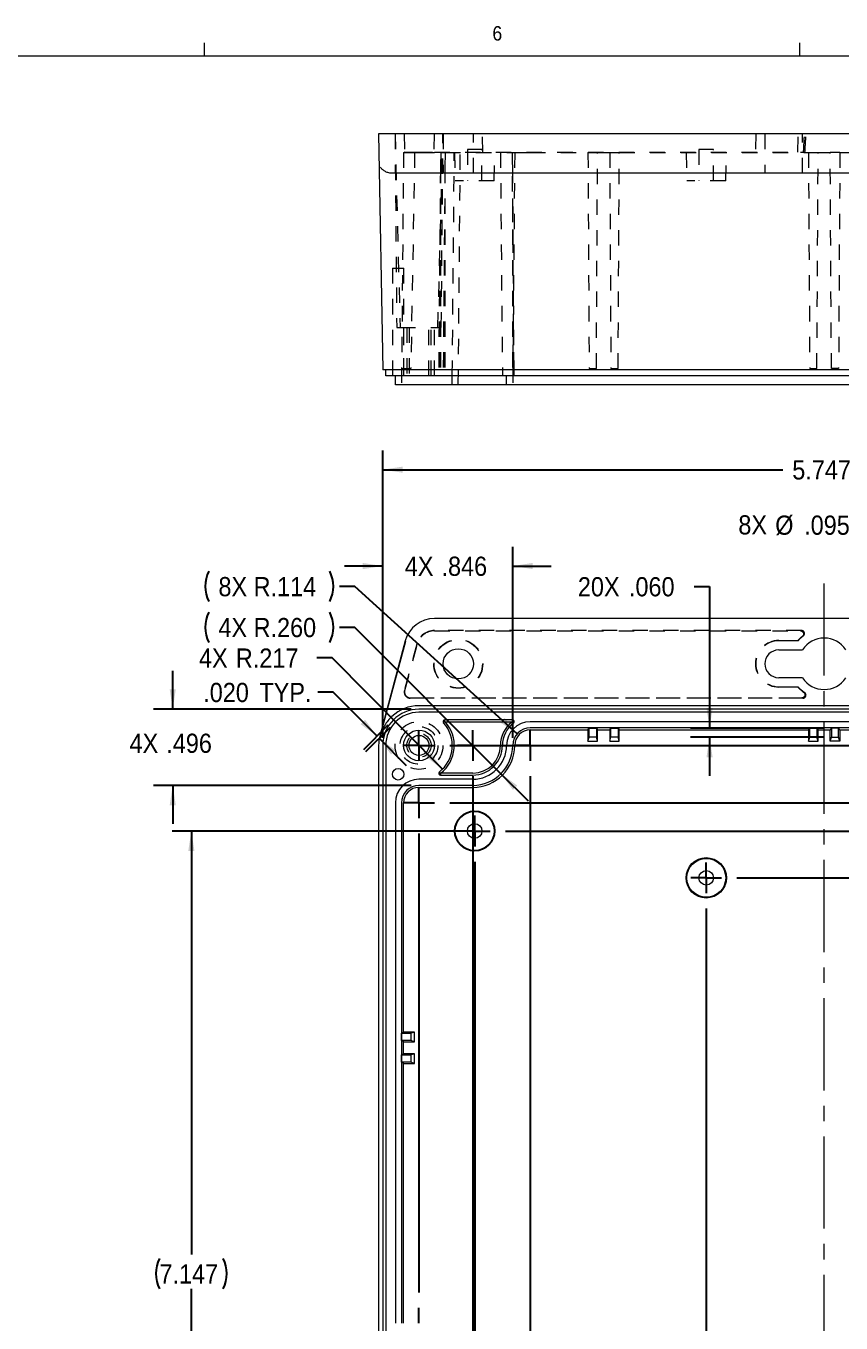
# Model space of a CAD drawing. Header units: inches. Extents: x 0.3 to 33.9, y 0.2 to 21.7.
# Drawn here: x 7.85 to 13.16, y 13.21 to 21.66 of the extents above; entities that cross this region are included whole.
import ezdxf

# ---------------------------------------------------------------- set-up
doc = ezdxf.new("R2010")
doc.units = ezdxf.units.IN
doc.header["$MEASUREMENT"] = 0
for name, pattern in [('SLD-Center', [0.75, 0.6, -0.05, 0.05, -0.05]), ('SLD-Dashed', [0.075, 0.05, -0.025]), ('SLD-Solid', [0])]:
    doc.linetypes.add(name, pattern=pattern)
doc.layers.add('SLD-0', color=7, linetype='SLD-Solid')
doc.styles.add('SLDTEXTSTYLE1', font='GOTHIC.TTF', dxfattribs={"width": 0.913})
doc.dimstyles.new('SLDDIMSTYLE0', dxfattribs={"dimtxt": 0.125, "dimasz": 0.13, "dimexe": 0, "dimexo": 0.0625, "dimgap": 0.03125, "dimtad": 0, "dimtih": 1, "dimtoh": 1, "dimdec": 3, "dimrnd": 1e-09, "dimzin": 4, "dimdsep": 46, "dimtxsty": 'SLDTEXTSTYLE1', "dimsah": 1, "dimcen": 0.09, "dimadec": 0, "dimazin": 1, "dimtfac": 1, "dimtdec": 3, "dimtmove": 0, "dimatfit": 0, "dimfxl": 0, "dimfrac": 2, "dimtolj": 1, "dimtzin": 12, "dimarcsym": 0})
doc.dimstyles.new('SLDDIMSTYLE1', dxfattribs={"dimtxt": 0.125, "dimasz": 0.13, "dimexe": 0, "dimexo": 0.0625, "dimgap": 0.03125, "dimtad": 0, "dimtih": 1, "dimtoh": 1, "dimdec": 3, "dimrnd": 1e-09, "dimzin": 12, "dimdsep": 46, "dimtxsty": 'SLDTEXTSTYLE1', "dimsah": 1, "dimcen": 0.09, "dimadec": 0, "dimazin": 3, "dimtfac": 1, "dimtdec": 3, "dimtofl": 0, "dimtmove": 0, "dimatfit": 3, "dimfxl": 0, "dimfrac": 2, "dimtolj": 1, "dimtzin": 12, "dimarcsym": 0})
doc.dimstyles.new('SLDDIMSTYLE2', dxfattribs={"dimtxt": 0.125, "dimasz": 0.13, "dimexe": 0, "dimexo": 0.0625, "dimgap": 0.03125, "dimtad": 0, "dimtih": 1, "dimtoh": 1, "dimdec": 3, "dimrnd": 1e-09, "dimzin": 12, "dimdsep": 46, "dimtxsty": 'SLDTEXTSTYLE1', "dimsah": 1, "dimcen": 0, "dimadec": 0, "dimazin": 3, "dimtfac": 1, "dimtdec": 3, "dimtofl": 0, "dimtmove": 0, "dimatfit": 3, "dimfxl": 0, "dimfrac": 2, "dimtolj": 1, "dimtzin": 12, "dimarcsym": 0})
doc.dimstyles.new('SLDDIMSTYLE3', dxfattribs={"dimtxt": 0.125, "dimasz": 0.13, "dimexe": 0, "dimexo": 0.0625, "dimgap": 0.03125, "dimtad": 0, "dimtih": 1, "dimtoh": 1, "dimdec": 3, "dimrnd": 1e-09, "dimzin": 4, "dimdsep": 46, "dimtxsty": 'SLDTEXTSTYLE1', "dimsah": 1, "dimcen": 0, "dimadec": 0, "dimazin": 1, "dimtfac": 1, "dimtdec": 3, "dimtofl": 0, "dimtmove": 1, "dimatfit": 3, "dimfxl": 0, "dimfrac": 2, "dimtolj": 1, "dimtzin": 12, "dimarcsym": 0})
doc.dimstyles.new('SLDDIMSTYLE4', dxfattribs={"dimtxt": 0.125, "dimasz": 0.13, "dimexe": 0, "dimexo": 0.0625, "dimgap": 0.03125, "dimtad": 0, "dimtih": 1, "dimtoh": 1, "dimdec": 3, "dimrnd": 1e-09, "dimzin": 12, "dimdsep": 46, "dimtxsty": 'SLDTEXTSTYLE1', "dimsah": 1, "dimcen": 0.09, "dimadec": 0, "dimazin": 3, "dimtfac": 1, "dimtdec": 3, "dimtmove": 0, "dimatfit": 0, "dimfxl": 0, "dimfrac": 2, "dimtolj": 1, "dimtzin": 12, "dimarcsym": 0})
doc.dimstyles.new('SLDDIMSTYLE5', dxfattribs={"dimtxt": 0.125, "dimasz": 0.13, "dimexe": 0, "dimexo": 0.0625, "dimgap": 0.03125, "dimtad": 0, "dimtih": 1, "dimtoh": 1, "dimdec": 3, "dimrnd": 1e-09, "dimzin": 12, "dimdsep": 46, "dimtxsty": 'SLDTEXTSTYLE1', "dimsah": 1, "dimcen": 0, "dimadec": 0, "dimazin": 3, "dimtfac": 1, "dimtdec": 3, "dimtofl": 0, "dimtmove": 1, "dimatfit": 3, "dimfxl": 0, "dimfrac": 2, "dimtolj": 1, "dimtzin": 12, "dimarcsym": 0})
doc.dimstyles.new('SLDDIMSTYLE6', dxfattribs={"dimtxt": 0.125, "dimasz": 0.13, "dimexe": 0, "dimexo": 0.0625, "dimgap": 0.03125, "dimtad": 0, "dimtih": 1, "dimtoh": 1, "dimdec": 3, "dimrnd": 1e-09, "dimzin": 12, "dimdsep": 46, "dimtxsty": 'SLDTEXTSTYLE1', "dimsah": 1, "dimcen": 0, "dimadec": 0, "dimazin": 3, "dimtfac": 1, "dimtdec": 3, "dimtofl": 0, "dimtmove": 0, "dimatfit": 3, "dimfxl": 0, "dimfrac": 2, "dimtolj": 1, "dimtzin": 12, "dimarcsym": 0})

# ---------------------------------------------------------------- blocks, each defined once
blk = doc.blocks.new('*D11')
at = {"layer": 'SLD-0'}
for p, q in [((9.8525, 17.3216), (9.7525, 17.3216)), ((10.1382, 17.0359), (9.8525, 17.3216)), ((10.2093, 17.1069), (10.0498, 16.9475)), ((10.2232, 17.093), (10.0638, 16.9336)), ((10.1521, 17.022), (10.3289, 16.8452))]:
    blk.add_line(p, q, dxfattribs=at)
for points in [[(10.1382, 17.0359), (10.0604, 17.142), (10.0322, 17.1137)], [(10.1521, 17.022), (10.2299, 16.9159), (10.2582, 16.9442)]]:
    blk.add_solid(points, dxfattribs=at)
at = {"layer": 'SLD-0', "char_height": 0.125, "attachment_point": 1, "style": 'SLDTEXTSTYLE1'}
for s, insert in [('.020', (9.0069, 17.3827)), (' TYP.', (9.3301, 17.3827))]:
    blk.add_mtext(s, dxfattribs=dict(at, insert=insert))
blk = doc.blocks.new('*D13')
at = {"layer": 'SLD-0'}
for p, q in [((10.1755, 17.0254), (10.1755, 18.8956)), ((15.9225, 17.0254), (15.9225, 18.8956)), ((10.1755, 18.7706), (12.7789, 18.7706)), ((15.9225, 18.7706), (13.319, 18.7706))]:
    blk.add_line(p, q, dxfattribs=at)
for points in [[(10.1755, 18.7706), (10.3055, 18.7506), (10.3055, 18.7906)], [(15.9225, 18.7706), (15.7925, 18.7906), (15.7925, 18.7506)]]:
    blk.add_solid(points, dxfattribs=at)
at = {"layer": 'SLD-0', "insert": (12.8414, 18.8317), "char_height": 0.125, "attachment_point": 1, "style": 'SLDTEXTSTYLE1'}
blk.add_mtext('5.747', dxfattribs=at)
blk = doc.blocks.new('*D15')
at = {"layer": 'SLD-0'}
for p, q in [((9.9931, 17.7441), (9.8931, 17.7441)), ((10.9453, 16.7915), (9.9931, 17.7441)), ((10.9453, 16.7915), (11.122, 16.6147))]:
    blk.add_line(p, q, dxfattribs=at)
for centre, start, end in [((9.2406, 17.7441), 153.43495, 206.56505), ((9.6336, 17.7441), 333.43495, 26.56505)]:
    blk.add_arc(centre, 0.2203, start, end, dxfattribs=at)
blk.add_solid([(10.9453, 16.7915), (11.0231, 16.6854), (11.0514, 16.7137)], dxfattribs=at)
at = {"layer": 'SLD-0', "char_height": 0.125, "attachment_point": 1, "style": 'SLDTEXTSTYLE1'}
for s, insert in [('4X R', (9.106, 17.8053)), ('.260', (9.4449, 17.8053))]:
    blk.add_mtext(s, dxfattribs=dict(at, insert=insert))
blk = doc.blocks.new('*D16')
at = {"layer": 'SLD-0'}
for p, q in [((10.1755, 17.0254), (10.1755, 18.2683)), ((11.0215, 17.0254), (11.0215, 18.2683)), ((10.1755, 18.1433), (9.9255, 18.1433)), ((11.0215, 18.1433), (11.2715, 18.1433))]:
    blk.add_line(p, q, dxfattribs=at)
for points in [[(10.1755, 18.1433), (10.0455, 18.1633), (10.0455, 18.1233)], [(11.0215, 18.1433), (11.1515, 18.1233), (11.1515, 18.1633)]]:
    blk.add_solid(points, dxfattribs=at)
at = {"layer": 'SLD-0', "char_height": 0.125, "attachment_point": 1, "style": 'SLDTEXTSTYLE1'}
for s, insert in [('4X ', (10.3191, 18.2044)), ('.846', (10.5581, 18.2044))]:
    blk.add_mtext(s, dxfattribs=dict(at, insert=insert))
blk = doc.blocks.new('*D17')
at = {"layer": 'SLD-0'}
for p, q in [((8.8085, 17.2114), (8.8085, 17.4614)), ((10.3615, 17.2114), (8.6835, 17.2114)), ((10.3615, 16.7154), (8.6835, 16.7154)), ((8.8085, 16.7154), (8.8085, 16.4654))]:
    blk.add_line(p, q, dxfattribs=at)
for points in [[(8.8085, 17.2114), (8.8285, 17.3414), (8.7885, 17.3414)], [(8.8085, 16.7154), (8.7885, 16.5854), (8.8285, 16.5854)]]:
    blk.add_solid(points, dxfattribs=at)
at = {"layer": 'SLD-0', "char_height": 0.125, "attachment_point": 1, "style": 'SLDTEXTSTYLE1'}
for s, insert in [('4X ', (8.5274, 17.052)), ('.496', (8.7665, 17.052))]:
    blk.add_mtext(s, dxfattribs=dict(at, insert=insert))
blk = doc.blocks.new('*D18')
at = {"layer": 'SLD-0'}
for p, q in [((9.9931, 18.0105), (9.8931, 18.0105)), ((11.051, 17.0519), (9.9931, 18.0105))]:
    blk.add_line(p, q, dxfattribs=at)
for centre, start, end in [((9.2406, 18.0105), 153.43495, 206.56505), ((9.6336, 18.0105), 333.43495, 26.56505)]:
    blk.add_arc(centre, 0.2203, start, end, dxfattribs=at)
blk.add_solid([(11.051, 17.0519), (10.9681, 17.1541), (10.9412, 17.1244)], dxfattribs=at)
at = {"layer": 'SLD-0', "char_height": 0.125, "attachment_point": 1, "style": 'SLDTEXTSTYLE1'}
for s, insert in [('8X R', (9.106, 18.0716)), ('.114', (9.4449, 18.0716))]:
    blk.add_mtext(s, dxfattribs=dict(at, insert=insert))
blk = doc.blocks.new('*D21')
at = {"layer": 'SLD-0'}
for p, q in [((9.8455, 17.546), (9.7455, 17.546)), ((10.5643, 16.8213), (9.8455, 17.546))]:
    blk.add_line(p, q, dxfattribs=at)
blk.add_solid([(10.5643, 16.8213), (10.487, 16.9277), (10.4586, 16.8996)], dxfattribs=at)
at = {"layer": 'SLD-0', "char_height": 0.125, "attachment_point": 1, "style": 'SLDTEXTSTYLE1'}
for s, insert in [('4X ', (8.9793, 17.6065, 0.7643)), ('R.217', (9.2194, 17.6065, 0.7643))]:
    blk.add_mtext(s, dxfattribs=dict(at, insert=insert))
blk = doc.blocks.new('*D23')
at = {"layer": 'SLD-0'}
for p, q in [((13.4043, 18.4108), (13.3043, 18.4108)), ((13.8081, 16.1602), (13.4043, 18.4108))]:
    blk.add_line(p, q, dxfattribs=at)
blk.add_solid([(13.8081, 16.1602), (13.8048, 16.2916), (13.7655, 16.2846)], dxfattribs=at)
at = {"layer": 'SLD-0', "char_height": 0.125, "attachment_point": 1, "style": 'SLDTEXTSTYLE1'}
for s, insert in [('8X ', (12.4904, 18.4739)), ('%%c', (12.7305, 18.4719)), ('.095', (12.9187, 18.4719))]:
    blk.add_mtext(s, dxfattribs=dict(at, insert=insert))
blk = doc.blocks.new('*D24')
at = {"layer": 'SLD-0'}
for p, q in [((12.203, 18.0105), (12.303, 18.0105)), ((12.303, 18.0105), (12.303, 17.0885)), ((13.0462, 17.0885), (12.178, 17.0885)), ((13.0462, 17.0285), (12.178, 17.0285)), ((12.303, 17.0285), (12.303, 16.7785))]:
    blk.add_line(p, q, dxfattribs=at)
for points in [[(12.303, 17.0885), (12.323, 17.2185), (12.283, 17.2185)], [(12.303, 17.0285), (12.283, 16.8985), (12.323, 16.8985)]]:
    blk.add_solid(points, dxfattribs=at)
at = {"layer": 'SLD-0', "char_height": 0.125, "attachment_point": 1, "style": 'SLDTEXTSTYLE1'}
for s, insert in [('20X ', (11.4457, 18.0709, 0.7164)), ('.060', (11.7782, 18.0709, 0.7164))]:
    blk.add_mtext(s, dxfattribs=dict(at, insert=insert))
blk = doc.blocks.new('*D33')
at = {"layer": 'SLD-0'}
for p, q in [((10.724, 16.4182), (8.8046, 16.4182)), ((8.9296, 16.4182), (8.9296, 13.6611)), ((8.9296, 9.2717), (8.9296, 13.4372)), ((10.724, 9.2717), (8.8046, 9.2717))]:
    blk.add_line(p, q, dxfattribs=at)
for centre, start, end in [((8.9202, 13.5365), 153.43495, 206.56505), ((8.939, 13.5365), 333.43495, 26.56505)]:
    blk.add_arc(centre, 0.2219, start, end, dxfattribs=at)
for points in [[(8.9296, 16.4182), (8.9096, 16.2882), (8.9496, 16.2882)], [(8.9296, 9.2717), (8.9496, 9.4017), (8.9096, 9.4017)]]:
    blk.add_solid(points, dxfattribs=at)
at = {"layer": 'SLD-0', "insert": (8.7218, 13.5969, -0.6901), "char_height": 0.125, "attachment_point": 1, "style": 'SLDTEXTSTYLE1'}
blk.add_mtext('7.147', dxfattribs=at)
blk = doc.blocks.new('SW_CENTERMARKSYMBOL_0')
at = {"layer": 'SLD-0', "color": 0}
for p, q in [((0, 0), (0, 0.1)), ((0, 0), (-0.1, 0)), ((0, 0), (0, -0.1)), ((0, 0), (0.1, 0)), ((0.2, 0), (5.075, 0)), ((1.87, -0.862), (1.87, -0.762)), ((1.87, -0.862), (1.77, -0.862)), ((1.87, -0.862), (1.87, -0.962)), ((1.87, -0.862), (1.97, -0.862)), ((2.07, -0.862), (3.205, -0.862)), ((1.87, -1.062), (1.87, -7.199))]:
    blk.add_line(p, q, dxfattribs=at)
blk = doc.blocks.new('SW_CENTERMARKSYMBOL_1')
at = {"layer": 'SLD-0', "color": 0}
for p, q in [((0, 0), (0, 0.1)), ((0.35, 0), (0.35, 0.1)), ((0.724, 0), (0.724, 0.1)), ((0, 0), (-0.1, 0)), ((0, 0), (0.1, 0)), ((0, 0), (0, -0.1)), ((0.35, 0), (0.25, 0)), ((0.35, 0), (0.45, 0)), ((0.35, 0), (0.35, -0.1)), ((0.724, 0), (0.624, 0)), ((0.724, 0), (0.824, 0)), ((0.724, 0), (0.724, -0.1)), ((0.924, 0), (4.351, 0)), ((0.35, -0.2), (0.35, -8.061)), ((0.724, -0.2), (0.724, -8.061)), ((0, -0.374), (0, -0.274)), ((0, -0.374), (-0.1, -0.374)), ((0, -0.374), (0.1, -0.374)), ((0, -0.374), (0, -0.474)), ((0.2, -0.374), (5.075, -0.374)), ((0.3625, -0.55725), (0.3625, -0.45725)), ((0, -0.574), (0, -3.5605)), ((0.3625, -0.55725), (0.2625, -0.55725)), ((0.3625, -0.55725), (0.4625, -0.55725)), ((0.3625, -0.55725), (0.3625, -0.65725)), ((0.5625, -0.55725), (4.7125, -0.55725)), ((0.3625, -0.75725), (0.3625, -7.50375)), ((0, -3.7605), (0, -3.6605))]:
    blk.add_line(p, q, dxfattribs=at)

msp = doc.modelspace()

# ---------------------------------------------------------------- linework, layer by layer
at = {"color": 7, "linetype": 'SLD-Solid', "lineweight": 0}
for p, q in [((9.01583, 21.46397), (9.01583, 21.54877)), ((12.89083, 21.46397), (12.89083, 21.54877)), ((0.51583, 21.46397), (33.51583, 21.46397))]:
    msp.add_line(p, q, dxfattribs=at)
at = {"color": 7, "linetype": 'SLD-Solid', "lineweight": 15}
for p, q in [((10.1487, 20.95618), (10.17549, 19.42118)), ((10.15765, 20.95618), (10.1487, 20.95618)), ((10.32181, 20.95618), (10.15765, 20.95618)), ((10.51195, 20.95618), (10.32181, 20.95618)), ((15.58603, 20.95618), (10.51195, 20.95618)), ((10.36349, 20.70027), (10.23453, 20.70027)), ((10.51195, 20.70027), (10.36349, 20.70027)), ((15.58603, 20.70027), (10.51195, 20.70027)), ((10.41149, 19.42118), (10.17549, 19.42118)), ((10.19518, 19.38181), (10.19518, 19.42118)), ((10.41149, 19.38181), (10.19518, 19.38181)), ((10.25749, 19.32275), (10.25749, 19.38181)), ((15.68649, 19.42118), (10.41149, 19.42118)), ((15.68649, 19.38181), (10.41149, 19.38181)), ((10.98149, 19.32275), (10.98149, 19.38181)), ((10.41149, 19.32275), (10.25749, 19.32275)), ((10.76149, 19.32275), (10.41149, 19.32275)), ((10.98149, 19.32275), (10.76149, 19.32275)), ((11.13549, 19.32275), (10.98149, 19.32275)), ((14.96249, 19.32275), (11.13549, 19.32275)), ((15.58603, 17.80196), (10.51195, 17.80196)), ((10.32181, 17.65605), (10.15765, 17.04342)), ((10.16131, 17.04244), (10.32547, 17.65507)), ((12.75372, 17.59723), (12.90829, 17.59723)), ((12.90829, 17.41613), (12.75372, 17.41613)), ((15.68649, 17.23373), (10.41149, 17.23373)), ((15.68649, 17.21141), (10.41149, 17.21141)), ((15.68649, 17.19172), (10.41149, 17.19172)), ((10.58055, 17.12959), (10.57182, 17.12164)), ((10.58055, 17.12959), (10.58055, 17.14141)), ((11.01972, 17.14141), (10.58055, 17.14141)), ((10.58253, 17.12871), (10.58055, 17.12959)), ((10.58253, 17.12871), (11.01711, 17.12871)), ((11.01972, 17.12959), (11.01972, 17.14141)), ((11.01972, 17.12959), (11.02682, 17.12015)), ((14.96249, 17.12941), (11.13549, 17.12941)), ((14.96249, 17.08941), (11.13549, 17.08941)), ((11.13549, 17.0762), (11.51139, 17.0762)), ((11.51139, 17.0762), (11.51925, 17.08847)), ((11.51139, 17.0762), (11.51139, 17.00392)), ((11.51925, 17.08847), (11.56625, 17.08847)), ((11.51925, 17.02847), (11.51925, 17.08847)), ((11.56625, 17.08847), (11.5741, 17.0762)), ((11.56625, 17.08847), (11.56625, 17.02847)), ((11.5741, 17.0762), (11.65288, 17.0762)), ((11.5741, 17.00392), (11.5741, 17.0762)), ((11.65288, 17.0762), (11.66074, 17.08847)), ((11.65288, 17.0762), (11.65288, 17.00392)), ((11.66074, 17.08847), (11.70774, 17.08847)), ((11.66074, 17.02847), (11.66074, 17.08847)), ((11.70774, 17.08847), (11.71559, 17.0762)), ((11.70774, 17.08847), (11.70774, 17.02847)), ((11.71559, 17.0762), (12.94689, 17.0762)), ((11.71559, 17.00392), (11.71559, 17.0762)), ((12.94689, 17.0762), (12.95475, 17.08847)), ((12.94689, 17.0762), (12.94689, 17.00392)), ((12.95475, 17.08847), (13.00175, 17.08847)), ((12.95475, 17.02847), (12.95475, 17.08847)), ((13.00175, 17.08847), (13.0096, 17.0762)), ((13.00175, 17.08847), (13.00175, 17.02847)), ((13.0096, 17.0762), (13.08838, 17.0762)), ((13.0096, 17.00392), (13.0096, 17.0762)), ((13.09624, 17.08847), (13.08838, 17.0762)), ((13.08838, 17.00392), (13.08838, 17.0762)), ((13.14324, 17.08847), (13.09624, 17.08847)), ((13.09624, 17.08847), (13.09624, 17.02847)), ((13.15109, 17.0762), (13.14324, 17.08847)), ((13.14324, 17.02847), (13.14324, 17.08847)), ((13.15109, 17.0762), (14.38239, 17.0762)), ((13.15109, 17.0762), (13.15109, 17.00392)), ((10.1487, 16.97541), (10.1487, 8.71441)), ((10.17549, 16.97541), (10.17549, 8.71441)), ((10.19518, 16.97541), (10.19518, 8.71441)), ((11.51139, 17.00392), (11.51925, 17.02847)), ((11.51139, 17.00392), (11.5741, 17.00392)), ((11.56625, 17.02847), (11.51925, 17.02847)), ((11.5741, 17.00392), (11.56625, 17.02847)), ((11.65288, 17.00392), (11.66074, 17.02847)), ((11.65288, 17.00392), (11.71559, 17.00392)), ((11.70774, 17.02847), (11.66074, 17.02847)), ((11.71559, 17.00392), (11.70774, 17.02847)), ((12.94689, 17.00392), (12.95475, 17.02847)), ((12.94689, 17.00392), (13.0096, 17.00392)), ((13.00175, 17.02847), (12.95475, 17.02847)), ((13.0096, 17.00392), (13.00175, 17.02847)), ((13.08838, 17.00392), (13.09624, 17.02847)), ((13.15109, 17.00392), (13.08838, 17.00392)), ((13.09624, 17.02847), (13.14324, 17.02847)), ((13.15109, 17.00392), (13.14324, 17.02847)), ((10.76149, 16.75541), (10.41149, 16.75541)), ((10.55122, 16.79422), (10.54401, 16.80357)), ((10.55122, 16.79422), (10.55122, 16.78241)), ((10.55122, 16.78241), (10.76149, 16.78241)), ((10.76149, 16.7951), (10.55378, 16.7951)), ((10.76149, 16.71541), (10.41149, 16.71541)), ((10.41149, 16.7022), (10.76149, 16.7022)), ((10.25749, 16.60141), (10.25749, 13.21491)), ((10.29749, 16.60141), (10.29749, 13.21491)), ((10.3107, 15.1095), (10.3107, 16.60141)), ((10.29842, 15.10165), (10.3107, 15.1095)), ((10.29842, 15.05465), (10.29842, 15.10165)), ((10.29842, 15.10165), (10.35842, 15.10165)), ((10.3107, 15.04679), (10.29842, 15.05465)), ((10.35842, 15.05465), (10.29842, 15.05465)), ((10.38297, 15.1095), (10.3107, 15.1095)), ((10.3107, 14.96802), (10.3107, 15.04679)), ((10.3107, 15.04679), (10.38297, 15.04679)), ((10.38297, 15.1095), (10.35842, 15.10165)), ((10.35842, 15.10165), (10.35842, 15.05465)), ((10.38297, 15.04679), (10.35842, 15.05465)), ((10.38297, 15.04679), (10.38297, 15.1095)), ((10.29842, 14.96016), (10.3107, 14.96802)), ((10.29842, 14.91316), (10.29842, 14.96016)), ((10.29842, 14.96016), (10.35842, 14.96016)), ((10.38297, 14.96802), (10.3107, 14.96802)), ((10.38297, 14.96802), (10.35842, 14.96016)), ((10.35842, 14.96016), (10.35842, 14.91316)), ((10.38297, 14.90531), (10.38297, 14.96802)), ((10.3107, 14.90531), (10.29842, 14.91316)), ((10.35842, 14.91316), (10.29842, 14.91316)), ((10.3107, 13.21491), (10.3107, 14.90531)), ((10.3107, 14.90531), (10.38297, 14.90531)), ((10.38297, 14.90531), (10.35842, 14.91316))]:
    msp.add_line(p, q, dxfattribs=at)
at = {"color": 7, "linetype": 'SLD-Dashed', "lineweight": 0}
for p, q in [((10.25549, 20.95618), (10.28847, 19.69681)), ((10.25549, 20.95618), (10.26648, 19.69681)), ((10.31536, 20.95618), (10.31742, 20.83807)), ((10.50962, 20.95618), (10.50756, 20.83807)), ((10.53451, 19.69681), (10.56749, 20.95618)), ((10.5565, 19.69681), (10.56749, 20.95618)), ((10.56868, 20.95618), (10.56868, 20.70027)), ((10.76553, 20.70027), (10.76553, 20.95618)), ((10.82664, 20.83807), (10.82458, 20.95618)), ((12.60411, 20.95618), (12.60205, 20.83807)), ((12.66316, 20.95618), (12.66316, 20.70027)), ((12.87817, 20.83807), (12.87909, 20.95618)), ((12.90829, 20.70027), (12.90829, 20.95618)), ((10.3107, 20.83618), (10.29749, 19.32275)), ((10.3107, 20.83618), (10.41149, 20.83618)), ((10.31869, 20.83807), (10.31742, 20.83807)), ((10.31869, 20.83807), (10.39986, 20.83807)), ((10.38297, 20.83618), (10.35842, 19.42975)), ((10.39986, 20.83807), (10.51195, 20.83807)), ((10.41149, 20.83618), (10.55378, 20.83618)), ((10.51195, 20.83807), (12.8953, 20.83807)), ((10.55378, 20.83618), (10.58253, 20.83618)), ((10.58253, 20.83618), (10.58055, 20.73522)), ((10.58253, 20.83618), (11.01711, 20.83618)), ((10.62849, 19.38181), (10.64118, 20.83618)), ((10.64265, 20.83618), (10.64749, 20.65114)), ((10.66749, 19.32275), (10.6807, 20.83618)), ((10.82149, 20.85414), (10.72649, 20.85414)), ((10.72649, 20.85414), (10.72649, 20.65114)), ((10.82149, 20.65114), (10.82149, 20.85414)), ((10.90049, 20.65114), (10.90534, 20.83618)), ((10.9418, 20.83618), (10.95449, 19.38181)), ((11.01711, 20.83618), (11.0347, 20.83618)), ((11.0347, 20.83618), (11.02149, 19.32275)), ((11.0347, 20.83618), (11.13549, 20.83618)), ((11.13549, 20.83618), (11.51139, 20.83618)), ((11.51139, 20.83618), (11.51925, 19.42975)), ((11.51139, 20.83618), (11.5741, 20.83618)), ((11.56625, 19.42975), (11.5741, 20.83618)), ((11.5741, 20.83618), (11.65288, 20.83618)), ((11.65288, 20.83618), (11.66074, 19.42975)), ((11.65288, 20.83618), (11.71559, 20.83618)), ((11.70774, 19.42975), (11.71559, 20.83618)), ((11.71559, 20.83618), (12.94689, 20.83618)), ((12.15015, 20.83618), (12.15499, 20.65114)), ((12.32899, 20.85414), (12.23399, 20.85414)), ((12.23399, 20.85414), (12.23399, 20.65114)), ((12.32899, 20.65114), (12.32899, 20.85414)), ((12.40799, 20.65114), (12.41284, 20.83618)), ((12.91598, 20.83807), (12.9155, 20.83807)), ((12.94689, 20.83618), (12.95475, 19.42975)), ((12.94689, 20.83618), (13.0096, 20.83618)), ((13.00175, 19.42975), (13.0096, 20.83618)), ((13.0096, 20.83618), (13.08838, 20.83618)), ((13.09624, 19.42975), (13.08838, 20.83618)), ((13.15109, 20.83618), (13.08838, 20.83618)), ((13.15109, 20.83618), (13.14324, 19.42975)), ((13.15109, 20.83618), (14.38239, 20.83618)), ((10.55122, 20.73522), (10.53941, 19.38181)), ((10.55122, 20.73522), (10.54401, 19.38181)), ((10.55122, 20.73522), (10.55122, 19.38181)), ((10.58055, 20.73522), (10.56874, 19.38181)), ((10.58055, 20.73522), (10.57182, 19.38181)), ((10.58055, 20.73522), (10.58055, 19.38181)), ((11.01972, 20.73522), (11.02682, 19.38181)), ((11.01972, 20.73522), (11.01972, 19.38181)), ((11.03154, 19.38181), (11.01972, 20.73522)), ((10.90049, 20.65114), (10.64749, 20.65114)), ((12.40799, 20.65114), (12.15499, 20.65114)), ((10.23849, 20.08181), (10.31349, 20.08181)), ((10.23849, 20.08181), (10.23849, 19.38181)), ((10.31349, 19.38181), (10.31349, 20.08181)), ((10.26648, 19.69681), (10.28847, 19.69681)), ((10.28847, 19.69681), (10.53451, 19.69681)), ((10.31149, 19.69681), (10.31149, 19.38181)), ((10.31149, 19.69681), (10.31149, 19.38181)), ((10.33275, 19.69681), (10.33275, 19.38181)), ((10.34653, 19.69681), (10.34653, 19.38181)), ((10.47645, 19.38181), (10.47645, 19.69681)), ((10.49023, 19.38181), (10.49023, 19.69681)), ((10.51149, 19.38181), (10.51149, 19.69681)), ((10.51149, 19.38181), (10.51149, 19.69681)), ((10.53451, 19.69681), (10.5565, 19.69681)), ((10.29842, 19.42975), (10.35842, 19.42975)), ((11.51925, 19.42975), (11.56625, 19.42975)), ((11.66074, 19.42975), (11.70774, 19.42975)), ((12.95475, 19.42975), (13.00175, 19.42975)), ((13.14324, 19.42975), (13.09624, 19.42975)), ((10.62749, 19.32275), (10.62749, 19.38181)), ((12.90136, 17.72322), (10.51195, 17.72322)), ((10.51195, 17.72115), (12.8953, 17.72115)), ((12.75372, 17.65835), (12.87817, 17.65835)), ((12.87909, 17.65629), (12.75372, 17.65629)), ((12.87817, 17.65835), (12.87909, 17.65629)), ((10.39786, 17.63568), (10.3167, 17.33278)), ((10.31869, 17.33224), (10.39986, 17.63514)), ((12.75372, 17.35707), (12.87909, 17.35707)), ((12.87817, 17.35501), (12.75372, 17.35501)), ((12.87817, 17.35501), (12.87909, 17.35707)), ((10.35473, 17.28528), (12.90452, 17.28528)), ((12.91108, 17.28322), (10.35473, 17.28322))]:
    msp.add_line(p, q, dxfattribs=at)
for centre, radius in [((10.6671, 17.50668), 0.15954), ((10.6671, 17.50668), 0.15748), ((10.41149, 16.97541), 0.156), ((10.41149, 16.97541), 0.12302), ((10.41149, 16.97541), 0.07874)]:
    msp.add_circle(centre, radius, dxfattribs=at)
at = {"color": 7, "linetype": 'SLD-Solid', "lineweight": 15}
for centre, radius in [((10.6671, 17.50668), 0.09843), ((10.41149, 16.97541), 0.1), ((10.41149, 16.97541), 0.06496), ((10.27599, 16.78775), 0.0375), ((10.77399, 16.41816), 0.13135), ((10.77399, 16.41816), 0.1265), ((10.77399, 16.41816), 0.0475), ((12.28149, 16.11341), 0.13135), ((12.28149, 16.11341), 0.1265), ((12.28149, 16.11341), 0.0475)]:
    msp.add_circle(centre, radius, dxfattribs=at)
for centre, radius, start, end in [((10.51195, 17.60511), 0.19685, 90, 165), ((13.04899, 17.50668), 0.16732, 32.763762, 147.236238), ((12.75372, 17.50668), 0.09055, 90, 270), ((13.04899, 17.50668), 0.16732, 212.763762, 327.236238), ((10.41149, 16.97541), 0.25833, 90, 133.236997), ((10.41149, 16.97541), 0.236, 90, 180), ((10.41149, 16.97541), 0.21631, 90, 180), ((10.41149, 16.97541), 0.217, 307.639229, 42.366492), ((10.41149, 16.97541), 0.22969, 308.279479, 41.87053), ((10.58055, 17.12959), 0.01181, 90, 222.366492), ((11.13549, 16.97541), 0.19369, 127.673794, 180), ((11.13549, 16.97541), 0.181, 126.899525, 180), ((11.13549, 16.97541), 0.154, 90, 180), ((11.01972, 17.12959), 0.01181, 306.899525, 90), ((11.13549, 16.97541), 0.114, 90, 180), ((11.13549, 16.97541), 0.10079, 90, 180), ((10.41149, 16.97541), 0.26279, 165, 180), ((10.76149, 16.97541), 0.26, 270, 0), ((10.76149, 16.97541), 0.27321, 270, 0), ((10.76149, 16.97541), 0.22, 270, 0), ((10.76149, 16.97541), 0.193, 270, 0), ((10.76149, 16.97541), 0.18031, 270, 0), ((10.41149, 16.60141), 0.154, 90, 180), ((10.55122, 16.79422), 0.01181, 127.639229, 270), ((10.41149, 16.60141), 0.114, 90, 180), ((10.41149, 16.60141), 0.10079, 90, 180)]:
    msp.add_arc(centre, radius, start, end, dxfattribs=at)
at = {"color": 7, "linetype": 'SLD-Dashed', "lineweight": 0}
for centre, radius, start, end in [((10.51195, 17.60511), 0.11811, 90, 165), ((10.51195, 17.60511), 0.11605, 90, 165), ((12.75372, 17.50668), 0.15167, 90, 270), ((12.75372, 17.50668), 0.14961, 90, 270), ((13.04899, 17.50668), 0.22844, 128.273245, 138.399698), ((13.04899, 17.50668), 0.22638, 126.867803, 138.633775), ((10.35473, 17.32259), 0.03937, 165, 270), ((10.35473, 17.32259), 0.03731, 165, 270), ((13.04899, 17.50668), 0.22844, 221.600302, 234.389303), ((13.04899, 17.50668), 0.22638, 221.366225, 235.912464)]:
    msp.add_arc(centre, radius, start, end, dxfattribs=at)
for points, knots in [([(12.91496, 20.83807), (12.91555, 20.85015), (12.91748, 20.88953), (12.91958, 20.92889), (12.92103, 20.95618)], [0, 0, 0, 0, 0.3069581, 1, 1, 1, 1]), ([(12.92409, 20.83807), (12.92418, 20.83976), (12.92625, 20.87914), (12.92851, 20.9185), (12.93067, 20.95618)], [0, 0, 0, 0, 0.0429003, 1, 1, 1, 1]), ([(12.8953, 20.83807), (12.89641, 20.83807), (12.89863, 20.83807), (12.90186, 20.83807), (12.9049, 20.83807), (12.90768, 20.83807), (12.91009, 20.83807), (12.91209, 20.83807), (12.91361, 20.83807), (12.91459, 20.83807), (12.91502, 20.83807), (12.91495, 20.83807), (12.91493, 20.83807)], [0, 0, 0, 0, 0.107558, 0.2151154, 0.3226787, 0.4302412, 0.5376984, 0.6451551, 0.7524761, 0.859797, 0.96705, 1, 1, 1, 1]), ([(12.91598, 20.83807), (12.91685, 20.83807), (12.91858, 20.83807), (12.92071, 20.83807), (12.9224, 20.83807), (12.92355, 20.83807), (12.92416, 20.83807), (12.92415, 20.83807), (12.92414, 20.83807)], [0, 0, 0, 0, 0.17789326, 0.3557854, 0.5336886, 0.71159043, 0.88929419, 1, 1, 1, 1]), ([(12.8953, 17.72115), (12.8994, 17.72115), (12.9034, 17.71987), (12.91002, 17.71517), (12.91257, 17.71176), (12.91523, 17.70412), (12.91534, 17.69984), (12.91307, 17.69209), (12.91071, 17.68856), (12.90749, 17.68602)], [0, 0, 0, 0, 0.25, 0.25, 0.5, 0.5, 0.75, 0.75, 1, 1, 1, 1]), ([(12.91317, 17.68779), (12.91648, 17.69027), (12.91892, 17.69374), (12.92138, 17.70157), (12.92134, 17.70587), (12.91876, 17.71362), (12.9162, 17.71711), (12.90958, 17.72188), (12.9055, 17.72322), (12.90136, 17.72322)], [0, 0, 0, 0, 0.25, 0.25, 0.5, 0.5, 0.75, 0.75, 1, 1, 1, 1]), ([(12.91598, 17.32096), (12.91937, 17.31853), (12.9219, 17.31508), (12.92451, 17.30721), (12.92453, 17.30288), (12.92202, 17.29502), (12.91946, 17.29149), (12.91281, 17.28664), (12.90869, 17.28528), (12.90452, 17.28528)], [0, 0, 0, 0, 0.25, 0.25, 0.5, 0.5, 0.75, 0.75, 1, 1, 1, 1]), ([(12.91108, 17.28322), (12.9153, 17.28322), (12.91941, 17.28457), (12.92616, 17.28955), (12.92869, 17.29312), (12.93114, 17.3011), (12.93105, 17.3055), (12.92828, 17.31335), (12.92561, 17.31684), (12.92212, 17.3192)], [0, 0, 0, 0, 0.25, 0.25, 0.5, 0.5, 0.75, 0.75, 1, 1, 1, 1])]:
    msp.add_open_spline(points, degree=3, knots=knots, dxfattribs=at)
for points in [[(10.55378, 20.83618), (10.55294, 20.80253), (10.55208, 20.76887), (10.55122, 20.73522)], [(11.01711, 20.83618), (11.01797, 20.80253), (11.01884, 20.76887), (11.01972, 20.73522)]]:
    msp.add_open_spline(points, degree=3, dxfattribs=at)
at = {"color": 7, "linetype": 'SLD-Solid', "lineweight": 15}
for points in [[(10.23453, 20.70027), (10.22535, 20.70027), (10.21701, 20.70186), (10.20173, 20.70666), (10.19479, 20.70993), (10.18265, 20.71724), (10.17737, 20.72132), (10.17053, 20.72775), (10.16843, 20.72995), (10.1646, 20.73442), (10.16285, 20.7367), (10.16131, 20.73896)], [(10.23453, 17.1636), (10.22535, 17.15497), (10.21701, 17.14591), (10.20173, 17.12686), (10.19479, 17.11684), (10.18265, 17.09648), (10.17737, 17.08607), (10.17053, 17.07003), (10.16843, 17.06461), (10.1646, 17.05363), (10.16285, 17.04802), (10.16131, 17.04244)]]:
    msp.add_open_spline(points, degree=3, knots=[0, 0, 0, 0, 0.25, 0.25, 0.5, 0.5, 0.75, 0.75, 0.875, 0.875, 1, 1, 1, 1], dxfattribs=at)
for points in [[(11.01711, 17.12871), (11.01797, 17.12901), (11.01884, 17.1293), (11.01972, 17.12959)], [(10.55378, 16.7951), (10.55294, 16.7948), (10.55208, 16.79451), (10.55122, 16.79422)]]:
    msp.add_open_spline(points, degree=3, dxfattribs=at)
at = {"layer": 'SLD-0', "linetype": 'SLD-Center', "lineweight": 0}
msp.add_line((13.04899, 7.52969), (13.04899, 18.10511), dxfattribs=at)

# ---------------------------------------------------------------- block references
at = {"layer": 'SLD-0'}
for name in ['SW_CENTERMARKSYMBOL_0', 'SW_CENTERMARKSYMBOL_1']:
    msp.add_blockref(name, (10.41149, 16.97541), dxfattribs=at)

# ---------------------------------------------------------------- texts
at = {"color": 7, "linetype": 'Continuous', "lineweight": 0, "insert": (10.88949, 21.65796), "char_height": 0.09375, "attachment_point": 1, "style": 'SLDTEXTSTYLE1'}
msp.add_mtext('6', dxfattribs=at)

# ---------------------------------------------------------------- dimensions: what is measured, and where the dimension line sits
at = {"layer": 'SLD-0'}
dim = msp.add_linear_dim(base=(10.17549, 18.77055), p1=(15.92249, 16.97541), p2=(10.17549, 16.97541), dimstyle='SLDDIMSTYLE1', dxfattribs=at)
dim.commit()
dim.dimension.update_dxf_attribs({"geometry": '*D13', "text_midpoint": (13.04899, 18.77055), "dimtype": 160})
dim = msp.add_diameter_dim_2p(p1=(13.82488, 16.06665), p2=(13.8081, 16.16016), text='8X <>', dimstyle='SLDDIMSTYLE6', dxfattribs=at)
dim.commit()
dim.dimension.update_dxf_attribs({"geometry": '*D23', "text_midpoint": (12.86611, 18.4108), "dimtype": 163})
dim = msp.add_linear_dim(base=(10.17549, 18.14329), p1=(11.02149, 16.97541), p2=(10.17549, 16.97541), text='4X <>', dimstyle='SLDDIMSTYLE4', dxfattribs=at)
dim.commit()
dim.dimension.update_dxf_attribs({"geometry": '*D16', "text_midpoint": (10.60017, 18.14329), "dimtype": 160})
for center, mpoint, text, dimstyle, picture, middle in [((11.13549, 16.97541), (11.05101, 17.05195), '(8X <>)', 'SLDDIMSTYLE2', '*D18', (9.43707, 18.01047)), ((10.76149, 16.97541), (10.9453, 16.79152), '(4X <>)', 'SLDDIMSTYLE3', '*D15', (9.43707, 17.74411)), ((10.41149, 16.97541), (10.56431, 16.82134), '4X <>', 'SLDDIMSTYLE5', '*D21', (9.3624, 17.54603))]:
    dim = msp.add_radius_dim(center=center, mpoint=mpoint, text=text, dimstyle=dimstyle, dxfattribs=at)
    dim.commit()
    dim.dimension.update_dxf_attribs({"geometry": picture, "text_midpoint": middle, "dimtype": 164})
for base, p1, p2, angle, text, dimstyle, picture, middle in [((12.30299, 17.02847), (13.09624, 17.08847), (13.09624, 17.02847), 90, '20X <>', 'SLDDIMSTYLE0', '*D24', (12.30299, 18.01047)), ((8.80849, 16.71541), (10.41149, 17.21141), (10.41149, 16.71541), 90, '4X <>', 'SLDDIMSTYLE4', '*D17', (8.80849, 16.99085)), ((10.13822, 17.03589), (10.25853, 17.12836), (10.24461, 17.14228), 315, '<> TYP.', 'SLDDIMSTYLE0', '*D11', (9.85254, 17.32157)), ((8.9295762487, 16.4181552818), (10.7739910085, 9.2716552818), (10.7739910085, 16.4181552818), 90, '(<>)', 'SLDDIMSTYLE1', '*D33', (8.9295762487, 13.5491597169))]:
    dim = msp.add_linear_dim(base=base, p1=p1, p2=p2, angle=angle, text=text, dimstyle=dimstyle, dxfattribs=at)
    dim.commit()
    dim.dimension.update_dxf_attribs({"geometry": picture, "text_midpoint": middle, "dimtype": 160})

doc.saveas('drawing.dxf')
